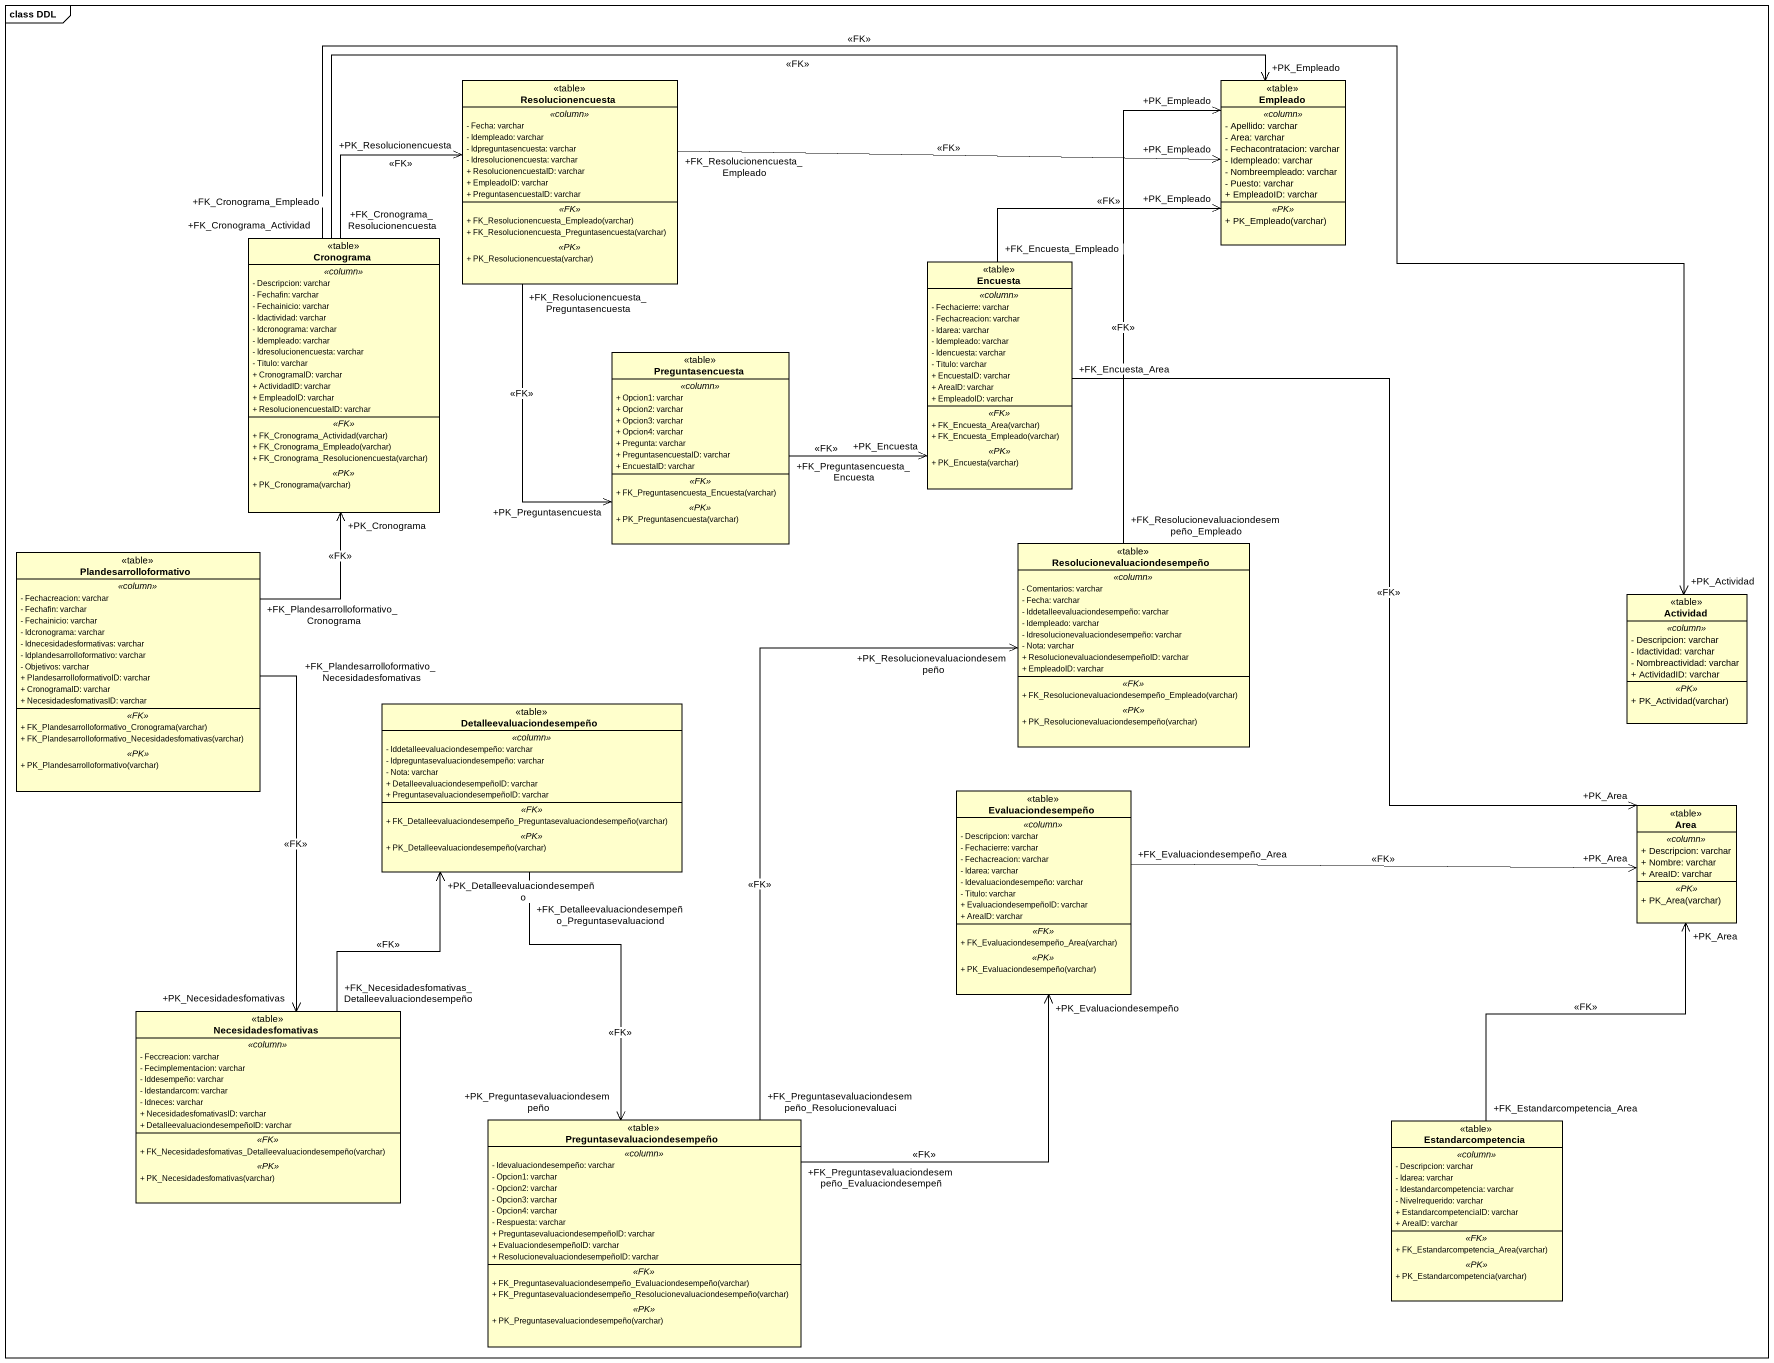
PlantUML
@startuml
mainframe class DDL
hide circle
hide empty members
skinparam classAttributeIconSize 0
class Resolucionencuesta <<table>> {
  .. <<column>> ..
  - Fecha: varchar
  - Idempleado: varchar
  - Idpreguntasencuesta: varchar
  - Idresolucionencuesta: varchar
  + ResolucionencuestaID: varchar
  + EmpleadoID: varchar
  + PreguntasencuestaID: varchar
  .. <<FK>> ..
  + FK_Resolucionencuesta_Empleado(varchar)
  + FK_Resolucionencuesta_Preguntasencuesta(varchar)
  .. <<PK>> ..
  + PK_Resolucionencuesta(varchar)
}
class Empleado <<table>> {
  .. <<column>> ..
  - Apellido: varchar
  - Area: varchar
  - Fechacontratacion: varchar
  - Idempleado: varchar
  - Nombreempleado: varchar
  - Puesto: varchar
  + EmpleadoID: varchar
  .. <<PK>> ..
  + PK_Empleado(varchar)
}
class Cronograma <<table>> {
  .. <<column>> ..
  - Descripcion: varchar
  - Fechafin: varchar
  - Fechainicio: varchar
  - Idactividad: varchar
  - Idcronograma: varchar
  - Idempleado: varchar
  - Idresolucionencuesta: varchar
  - Titulo: varchar
  + CronogramaID: varchar
  + ActividadID: varchar
  + EmpleadoID: varchar
  + ResolucionencuestaID: varchar
  .. <<FK>> ..
  + FK_Cronograma_Actividad(varchar)
  + FK_Cronograma_Empleado(varchar)
  + FK_Cronograma_Resolucionencuesta(varchar)
  .. <<PK>> ..
  + PK_Cronograma(varchar)
}
class Encuesta <<table>> {
  .. <<column>> ..
  - Fechacierre: varchar
  - Fechacreacion: varchar
  - Idarea: varchar
  - Idempleado: varchar
  - Idencuesta: varchar
  - Titulo: varchar
  + EncuestaID: varchar
  + AreaID: varchar
  + EmpleadoID: varchar
  .. <<FK>> ..
  + FK_Encuesta_Area(varchar)
  + FK_Encuesta_Empleado(varchar)
  .. <<PK>> ..
  + PK_Encuesta(varchar)
}
class Preguntasencuesta <<table>> {
  .. <<column>> ..
  + Opcion1: varchar
  + Opcion2: varchar
  + Opcion3: varchar
  + Opcion4: varchar
  + Pregunta: varchar
  + PreguntasencuestaID: varchar
  + EncuestaID: varchar
  .. <<FK>> ..
  + FK_Preguntasencuesta_Encuesta(varchar)
  .. <<PK>> ..
  + PK_Preguntasencuesta(varchar)
}
class "Resolucionevaluaciondesempeño" as Resolucionevaluaciondesempeñ <<table>> {
  .. <<column>> ..
  - Comentarios: varchar
  - Fecha: varchar
  - Iddetalleevaluaciondesempeño: varchar
  - Idempleado: varchar
  - Idresolucionevaluaciondesempeño: varchar
  - Nota: varchar
  + ResolucionevaluaciondesempeñoID: varchar
  + EmpleadoID: varchar
  .. <<FK>> ..
  + FK_Resolucionevaluaciondesempeño_Empleado(varchar)
  .. <<PK>> ..
  + PK_Resolucionevaluaciondesempeño(varchar)
}
class Plandesarrolloformativo <<table>> {
  .. <<column>> ..
  - Fechacreacion: varchar
  - Fechafin: varchar
  - Fechainicio: varchar
  - Idcronograma: varchar
  - Idnecesidadesformativas: varchar
  - Idplandesarrolloformativo: varchar
  - Objetivos: varchar
  + PlandesarrolloformativoID: varchar
  + CronogramaID: varchar
  + NecesidadesfomativasID: varchar
  .. <<FK>> ..
  + FK_Plandesarrolloformativo_Cronograma(varchar)
  + FK_Plandesarrolloformativo_Necesidadesfomativas(varchar)
  .. <<PK>> ..
  + PK_Plandesarrolloformativo(varchar)
}
class Actividad <<table>> {
  .. <<column>> ..
  - Descripcion: varchar
  - Idactividad: varchar
  - Nombreactividad: varchar
  + ActividadID: varchar
  .. <<PK>> ..
  + PK_Actividad(varchar)
}
class Detalleevaluaciondesempeño <<table>> {
  .. <<column>> ..
  - Iddetalleevaluaciondesempeño: varchar
  - Idpreguntasevaluaciondesempeño: varchar
  - Nota: varchar
  + DetalleevaluaciondesempeñoID: varchar
  + PreguntasevaluaciondesempeñoID: varchar
  .. <<FK>> ..
  + FK_Detalleevaluaciondesempeño_Preguntasevaluaciondesempeño(varchar)
  .. <<PK>> ..
  + PK_Detalleevaluaciondesempeño(varchar)
}
class Evaluaciondesempeño <<table>> {
  .. <<column>> ..
  - Descripcion: varchar
  - Fechacierre: varchar
  - Fechacreacion: varchar
  - Idarea: varchar
  - Idevaluaciondesempeño: varchar
  - Titulo: varchar
  + EvaluaciondesempeñoID: varchar
  + AreaID: varchar
  .. <<FK>> ..
  + FK_Evaluaciondesempeño_Area(varchar)
  .. <<PK>> ..
  + PK_Evaluaciondesempeño(varchar)
}
class Area <<table>> {
  .. <<column>> ..
  + Descripcion: varchar
  + Nombre: varchar
  + AreaID: varchar
  .. <<PK>> ..
  + PK_Area(varchar)
}
class Necesidadesfomativas <<table>> {
  .. <<column>> ..
  - Feccreacion: varchar
  - Fecimplementacion: varchar
  - Iddesempeño: varchar
  - Idestandarcom: varchar
  - Idneces: varchar
  + NecesidadesfomativasID: varchar
  + DetalleevaluaciondesempeñoID: varchar
  .. <<FK>> ..
  + FK_Necesidadesfomativas_Detalleevaluaciondesempeño(varchar)
  .. <<PK>> ..
  + PK_Necesidadesfomativas(varchar)
}
class Preguntasevaluaciondesempeño <<table>> {
  .. <<column>> ..
  - Idevaluaciondesempeño: varchar
  - Opcion1: varchar
  - Opcion2: varchar
  - Opcion3: varchar
  - Opcion4: varchar
  - Respuesta: varchar
  + PreguntasevaluaciondesempeñoID: varchar
  + EvaluaciondesempeñoID: varchar
  + ResolucionevaluaciondesempeñoID: varchar
  .. <<FK>> ..
  + FK_Preguntasevaluaciondesempeño_Evaluaciondesempeño(varchar)
  + FK_Preguntasevaluaciondesempeño_Resolucionevaluaciondesempeño(varchar)
  .. <<PK>> ..
  + PK_Preguntasevaluaciondesempeño(varchar)
}
class Estandarcompetencia <<table>> {
  .. <<column>> ..
  - Descripcion: varchar
  - Idarea: varchar
  - Idestandarcompetencia: varchar
  - Nivelrequerido: varchar
  + EstandarcompetenciaID: varchar
  + AreaID: varchar
  .. <<FK>> ..
  + FK_Estandarcompetencia_Area(varchar)
  .. <<PK>> ..
  + PK_Estandarcompetencia(varchar)
}
Resolucionencuesta "+FK_Resolucionencuesta_Empleado" -right-> "+PK_Empleado" Empleado : <<FK>>
Resolucionencuesta "+FK_Resolucionencuesta_Preguntasencuesta" --> "+PK_Preguntasencuesta" Preguntasencuesta : <<FK>>
Cronograma "+FK_Cronograma_Resolucionencuesta" -up-> "+PK_Resolucionencuesta" Resolucionencuesta : <<FK>>
Cronograma "+FK_Cronograma_Empleado" -right-> "+PK_Empleado" Empleado : <<FK>>
Cronograma "+FK_Cronograma_Actividad" -right-> "+PK_Actividad" Actividad : <<FK>>
Encuesta "+FK_Encuesta_Empleado" -up-> "+PK_Empleado" Empleado : <<FK>>
Encuesta "+FK_Encuesta_Area" --> "+PK_Area" Area : <<FK>>
Preguntasencuesta "+FK_Preguntasencuesta_Encuesta" -right-> "+PK_Encuesta" Encuesta : <<FK>>
Resolucionevaluaciondesempeñ "+FK_Resolucionevaluaciondesempeño_Empleado" -up-> "+PK_Empleado" Empleado : <<FK>>
Plandesarrolloformativo "+FK_Plandesarrolloformativo_Cronograma" -up-> "+PK_Cronograma" Cronograma : <<FK>>
Plandesarrolloformativo "+FK_Plandesarrolloformativo_Necesidadesfomativas" --> "+PK_Necesidadesfomativas" Necesidadesfomativas : <<FK>>
Detalleevaluaciondesempeño "+FK_Detalleevaluaciondesempeño_Preguntasevaluaciond" --> "+PK_Preguntasevaluaciondesempeño" Preguntasevaluaciondesempeño : <<FK>>
Evaluaciondesempeño "+FK_Evaluaciondesempeño_Area" -right-> "+PK_Area" Area : <<FK>>
Necesidadesfomativas "+FK_Necesidadesfomativas_Detalleevaluaciondesempeño" -up-> "+PK_Detalleevaluaciondesempeño" Detalleevaluaciondesempeño : <<FK>>
Preguntasevaluaciondesempeño "+FK_Preguntasevaluaciondesempeño_Resolucionevaluaci" -up-> "+PK_Resolucionevaluaciondesempeño" Resolucionevaluaciondesempeñ : <<FK>>
Preguntasevaluaciondesempeño "+FK_Preguntasevaluaciondesempeño_Evaluaciondesempeñ" -up-> "+PK_Evaluaciondesempeño" Evaluaciondesempeño : <<FK>>
Estandarcompetencia "+FK_Estandarcompetencia_Area" -up-> "+PK_Area" Area : <<FK>>
@enduml
